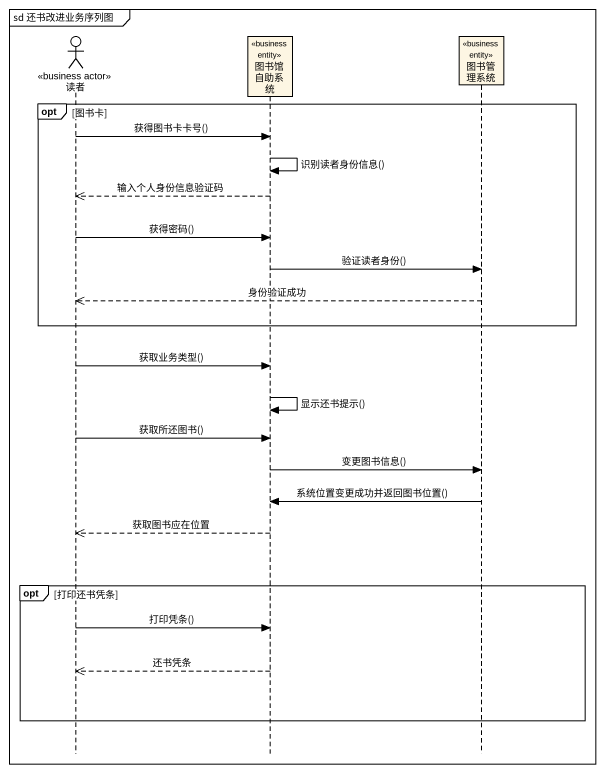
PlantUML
@startuml
mainframe sd 还书改进业务序列图
hide footbox
actor 读者 <<business actor>>
participant 图书馆自助系统 <<business entity>>
participant 图书管理系统 <<business entity>>

opt 图书卡
  读者 -> 图书馆自助系统 : 获得图书卡卡号()
  图书馆自助系统 -> 图书馆自助系统 : 识别读者身份信息()
  图书馆自助系统 -->> 读者 : 输入个人身份信息验证码
  读者 -> 图书馆自助系统 : 获得密码()
  图书馆自助系统 -> 图书管理系统 : 验证读者身份()
  图书管理系统 -->> 读者 : 身份验证成功
end
读者 -> 图书馆自助系统 : 获取业务类型()
图书馆自助系统 -> 图书馆自助系统 : 显示还书提示()
读者 -> 图书馆自助系统 : 获取所还图书()
图书馆自助系统 -> 图书管理系统 : 变更图书信息()
图书管理系统 -> 图书馆自助系统 : 系统位置变更成功并返回图书位置()
图书馆自助系统 -->> 读者 : 获取图书应在位置
opt 打印还书凭条
  读者 -> 图书馆自助系统 : 打印凭条()
  图书馆自助系统 -->> 读者 : 还书凭条
end
@enduml
